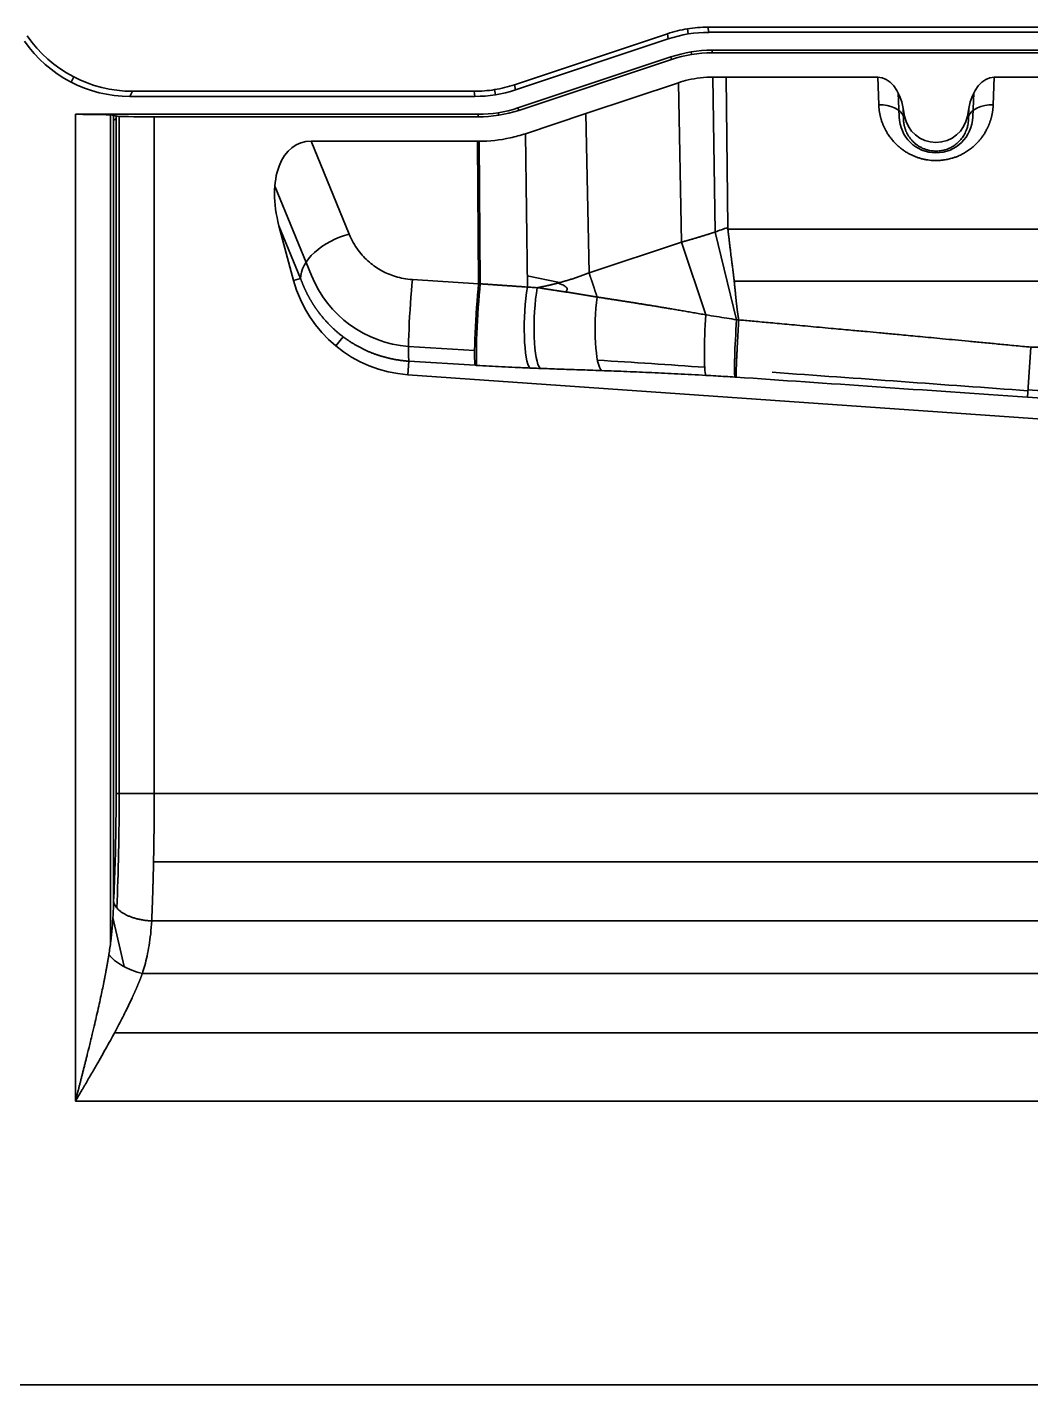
# Model space of a CAD drawing. Header units: millimetres. Extents: x 256 to 2096, y 1004 to 2403.
# Drawn here: x 436 to 514.7, y 1950.1 to 2056.5 of the extents above; entities that cross this region are included whole.
import ezdxf

# ---------------------------------------------------------------- set-up
doc = ezdxf.new("R2010")
doc.units = ezdxf.units.MM
doc.layers.add('1', color=7, linetype='Continuous', true_color=0xffffff)

msp = doc.modelspace()

# ---------------------------------------------------------------- linework, layer by layer
at = {"layer": '1', "color": 7, "linetype": 'Continuous', "lineweight": 35}
for p, q in [((486.187, 2055.992), (474.202, 2051.997)), ((486.253, 2055.586), (486.187, 2055.992)), ((487.819, 2055.971), (487.753, 2056.377)), ((714.018, 2056.507), (489.361, 2056.507)), ((489.361, 2056.507), (489.427, 2056.101)), ((489.427, 2056.101), (713.952, 2056.101)), ((474.268, 2051.591), (486.253, 2055.586)), ((474.465, 2050.179), (486.449, 2054.174)), ((474.529, 2049.987), (486.513, 2053.982)), ((486.513, 2053.982), (486.449, 2054.174)), ((488.047, 2054.567), (488.08, 2054.367)), ((489.687, 2054.699), (713.692, 2054.699)), ((489.687, 2054.497), (489.687, 2054.699)), ((489.687, 2054.497), (713.692, 2054.497)), ((439.66, 2052.601), (439.453, 2052.192)), ((474.202, 2051.997), (474.268, 2051.591)), ((487.054, 2052.153), (479.802, 2049.736)), ((487.299, 2039.659), (487.054, 2052.153)), ((489.753, 2052.591), (490.785, 2052.591)), ((489.925, 2040.449), (489.753, 2052.591)), ((502.671, 2052.591), (490.785, 2052.591)), ((490.917, 2040.81), (490.785, 2052.591)), ((502.671, 2052.591), (502.75, 2050.415)), ((511.718, 2050.415), (511.797, 2052.591)), ((533.715, 2052.591), (511.797, 2052.591)), ((444.053, 2051.076), (444.266, 2051.482)), ((444.053, 2051.076), (471.095, 2051.076)), ((471.029, 2051.482), (444.266, 2051.482)), ((471.095, 2051.076), (471.029, 2051.482)), ((472.702, 2051.206), (472.636, 2051.611)), ((504.28, 2051.335), (504.348, 2049.474)), ((510.12, 2049.474), (510.188, 2051.335)), ((439.788, 2049.674), (471.355, 2049.674)), ((439.788, 1972.331), (439.788, 2049.674)), ((442.537, 2049.627), (442.537, 1984.724)), ((442.975, 2049.543), (442.777, 2049.603)), ((442.777, 2049.214), (442.777, 2049.603)), ((442.975, 2049.543), (442.975, 2049.329)), ((443.214, 1996.449), (443.214, 2049.519)), ((471.355, 2049.472), (471.355, 2049.674)), ((472.962, 2049.602), (472.93, 2049.802)), ((474.529, 2049.987), (474.465, 2050.179)), ((475.069, 2048.158), (479.802, 2049.736)), ((480.045, 2037.242), (479.802, 2049.736)), ((504.668, 2050.129), (504.772, 2049.54)), ((504.668, 2050.129), (504.69, 2049.526)), ((504.772, 2049.54), (504.69, 2049.526)), ((509.696, 2049.54), (509.8, 2050.129)), ((509.696, 2049.54), (509.778, 2049.526)), ((509.778, 2049.526), (509.8, 2050.129)), ((442.777, 1987.98), (442.777, 2049.214)), ((442.975, 2049.329), (442.975, 1996.436)), ((445.963, 2049.472), (471.355, 2049.472)), ((445.963, 2049.472), (445.963, 1996.452)), ((471.287, 2047.566), (458.253, 2047.566)), ((458.253, 2047.566), (461.243, 2040.283)), ((471.287, 2047.566), (471.421, 2047.566)), ((471.38, 2036.399), (471.287, 2047.566)), ((471.515, 2036.39), (471.421, 2047.566)), ((475.213, 2036.133), (475.069, 2048.158)), ((455.412, 2044.036), (458.283, 2037.044)), ((455.739, 2040.938), (456.887, 2036.654)), ((455.739, 2040.938), (457.438, 2036.801)), ((491.606, 2033.576), (489.925, 2040.449)), ((490.927, 2040.661), (712.338, 2040.661)), ((480.045, 2037.242), (487.299, 2039.659)), ((489.199, 2033.959), (487.299, 2039.659)), ((457.438, 2036.801), (456.887, 2036.654)), ((477.725, 2036.482), (475.202, 2037.01)), ((466.198, 2036.717), (471.38, 2036.399)), ((491.418, 2036.591), (711.852, 2036.591)), ((460.186, 2031.526), (460.771, 2032.236)), ((465.89, 2031.484), (471.072, 2031.166)), ((514.395, 2027.497), (514.67, 2031.426)), ((465.923, 2030.325), (465.849, 2029.266)), ((465.923, 2030.325), (471.105, 2030.006)), ((615.197, 2018.823), (465.849, 2029.266)), ((514.395, 2027.497), (616.818, 2020.335)), ((514.435, 2028.078), (616.859, 2020.916)), ((445.963, 1996.452), (638.005, 1996.453)), ((445.908, 1991.094), (638.229, 1991.094)), ((442.722, 1986.721), (443.602, 1982.871)), ((445.764, 1986.453), (638.572, 1986.453)), ((638.992, 1982.331), (445.03, 1982.331)), ((442.851, 1977.69), (639.335, 1977.69)), ((639.676, 1972.331), (439.788, 1972.331)), ((412.964, 1950.094), (633.498, 1950.094))]:
    msp.add_line(p, q, dxfattribs=at)
for centre, radius, start, end in [((507.234, 2049.974), 2.5, 190, 350), ((466.546, 2039.242), 10, 195, 266)]:
    msp.add_arc(centre, radius, start, end, dxfattribs=at)
for centre, major_axis, ratio, start_param, end_param in [((489.365, 2046.443), (1.612, -9.934), 0.9985935, 3.1415927, 3.3022455), ((489.431, 2046.037), (1.612, -9.934), 0.9985935, 2.9809398, 3.3022455), ((489.365, 2046.443), (1.612, -9.934), 0.9985935, 2.9809398, 3.1415927), ((444.068, 2061.14), (4.68, 8.914), 0.9982528, 2.658887, 3.6243029), ((444.281, 2061.545), (4.68, 8.914), 0.9982528, 2.6582324, 3.624303), ((471.024, 2061.545), (-1.612, 9.934), 0.9985935, 3.1415927, 3.3022455), ((502.745, 2049.342), (0.118, -3.248), 0.6153903, 1.7929219, 3.1191677), ((511.723, 2049.342), (0.118, 3.248), 0.6153903, 0.022425, 1.3486707), ((471.024, 2061.545), (-1.612, 9.934), 0.9985935, 2.9809398, 3.1415927), ((471.09, 2061.14), (-1.612, 9.934), 0.9985935, 2.9809398, 3.3022455), ((439.788, 2049.596), (3, 0), 0.0261859, 0.0872665, 1.5707963), ((445.963, 2049.55), (3, 0), 0.0261859, 3.2288591, 4.712389), ((502.75, 2049.184), (1.999, 0.073), 0.6153903, 0.2221184, 1.5483714), ((511.718, 2049.184), (-1.999, 0.073), 0.6153903, 4.734814, 6.0610597), ((507.234, 2049.572), (0, 2.916), 0.9904663, 1.6046584, 4.6785268), ((459.909, 2041.069), (2.594, -6.317), 0.5857503, 2.9055863, 4.4964646), ((461.243, 2037.821), (3.7, 1.519), 0.5857502, 1.3347898, 2.9256682), ((466.546, 2040.485), (0, 9.025), 0.9904663, 1.9619867, 3.0680613), ((466.198, 2034.254), (0.245, 3.992), 0.0478564, 0.909063, 2.966858), ((471.38, 2033.936), (0.245, 3.992), 0.0478564, 0.909063, 2.9668575), ((471.524, 2033.927), (0.244, 3.993), 0.0501886, 0.9092113, 2.9668372), ((475.671, 2033.721), (0.156, 3.997), 0.1722247, 0.9295377, 2.9643844), ((476.481, 2033.69), (0.147, 3.997), 0.1836783, 0.9346571, 2.964007), ((481.286, 2033.519), (0.143, 3.997), 0.1894459, 1.101476, 2.9638068), ((489.471, 2033.143), (0.222, 3.994), 0.0808559, 1.3695022, 2.9664805), ((491.745, 2033.009), (0.248, 3.992), 0.0438326, 1.4309635, 2.9668901), ((480.849, 2027.775), (-39.756, 2.352), 0.0655437, 4.5070553, 4.7199087), ((428.637, 2031.426), (-217.835, 14.773), 0.0119308, 4.3083876, 4.4065609), ((441.464, 1996.453), (0, 20), 0.0874887, 4.2464578, 4.7122178), ((445.03, 1983.831), (2.856, -0.918), 0.4816856, 3.7300376, 4.8659982)]:
    msp.add_ellipse(centre, major_axis=major_axis, ratio=ratio, start_param=start_param, end_param=end_param, dxfattribs=at)
for points in [[(489.687, 2054.699), (488.589, 2054.699), (487.491, 2054.521), (486.449, 2054.174)], [(489.687, 2054.497), (488.611, 2054.497), (487.535, 2054.322), (486.513, 2053.982)], [(474.465, 2050.179), (473.464, 2049.846), (472.41, 2049.674), (471.355, 2049.674)], [(474.529, 2049.987), (473.507, 2049.646), (472.431, 2049.472), (471.355, 2049.472)], [(442.777, 2049.214), (442.81, 2049.233), (442.876, 2049.271), (442.942, 2049.31), (442.975, 2049.329)], [(461.243, 2040.283), (461.435, 2039.814), (461.916, 2038.986), (462.813, 2038.042), (463.774, 2037.386), (464.824, 2036.927), (465.713, 2036.747), (466.198, 2036.717)], [(489.925, 2040.449), (490.088, 2040.508), (490.416, 2040.628), (490.749, 2040.749), (490.917, 2040.81)], [(490.917, 2040.81), (490.917, 2040.785), (490.919, 2040.735), (490.924, 2040.686), (490.927, 2040.661)], [(471.38, 2036.399), (471.395, 2036.398), (471.425, 2036.396), (471.47, 2036.393), (471.5, 2036.391), (471.515, 2036.39)], [(475.213, 2036.133), (475.298, 2036.128), (475.468, 2036.117), (475.723, 2036.101), (475.893, 2036.091), (475.978, 2036.086)], [(489.199, 2033.959), (489.483, 2033.913), (490.039, 2033.823), (490.841, 2033.695), (491.355, 2033.615), (491.606, 2033.576)], [(514.67, 2031.426), (563.114, 2031.411), (611.558, 2031.396), (660.003, 2031.38)], [(471.105, 2030.006), (471.121, 2030.005), (471.153, 2030.003), (471.201, 2030), (471.233, 2029.999), (471.249, 2029.998)], [(471.249, 2029.998), (471.566, 2029.978), (472.211, 2029.941), (473.192, 2029.888), (474.239, 2029.838), (475.001, 2029.806), (475.396, 2029.791)], [(475.396, 2029.791), (475.486, 2029.787), (475.666, 2029.78), (475.936, 2029.77), (476.116, 2029.764), (476.206, 2029.76)], [(476.206, 2029.76), (476.692, 2029.742), (477.694, 2029.706), (479.263, 2029.651), (480.414, 2029.611), (481.011, 2029.589)], [(481.011, 2029.589), (481.688, 2029.565), (483.031, 2029.513), (484.955, 2029.43), (486.965, 2029.333), (488.435, 2029.256), (489.196, 2029.213)], [(489.196, 2029.213), (489.461, 2029.199), (489.983, 2029.169), (490.741, 2029.124), (491.23, 2029.094), (491.47, 2029.079)], [(491.47, 2029.079), (491.486, 2029.078), (491.52, 2029.076), (491.553, 2029.074), (491.57, 2029.073)], [(491.57, 2029.073), (495.101, 2028.832), (502.436, 2028.329), (510.318, 2027.782), (514.395, 2027.497)], [(442.975, 1996.436), (442.975, 1995.562), (442.962, 1993.723), (442.902, 1990.945), (442.826, 1988.969), (442.777, 1987.98)], [(445.764, 1986.453), (445.746, 1986.105), (445.691, 1985.439), (445.562, 1984.515), (445.403, 1983.69), (445.221, 1982.956), (445.094, 1982.529), (445.03, 1982.331)]]:
    msp.add_open_spline(points, degree=3, dxfattribs=at)
for points, knots in [([(487.054, 2052.153), (487.3, 2052.235), (488.18, 2052.485), (489.098, 2052.591), (489.753, 2052.591)], [0, 0, 0, 0, 0.2837162, 1, 1, 1, 1]), ([(502.75, 2050.415), (502.751, 2050.403), (502.752, 2050.38), (502.754, 2050.344), (502.755, 2050.309), (502.758, 2050.272), (502.76, 2050.235), (502.763, 2050.198), (502.767, 2050.16), (502.77, 2050.122), (502.774, 2050.084), (502.779, 2050.045), (502.783, 2050.005), (502.789, 2049.965), (502.794, 2049.925), (502.8, 2049.884), (502.807, 2049.843), (502.814, 2049.801), (502.821, 2049.759), (502.829, 2049.716), (502.838, 2049.673), (502.847, 2049.63), (502.856, 2049.586), (502.866, 2049.542), (502.877, 2049.497), (502.888, 2049.452), (502.9, 2049.407), (502.913, 2049.361), (502.926, 2049.315), (502.958, 2049.206), (503.013, 2049.039), (503.099, 2048.82), (503.192, 2048.612), (503.292, 2048.417), (503.392, 2048.241), (503.49, 2048.084), (503.586, 2047.943), (503.685, 2047.808), (503.788, 2047.679), (503.893, 2047.556), (504.001, 2047.438), (504.112, 2047.327), (504.223, 2047.221), (504.337, 2047.122), (504.451, 2047.028), (504.566, 2046.939), (504.68, 2046.857), (504.795, 2046.779), (504.943, 2046.686), (505.13, 2046.578), (505.361, 2046.463), (505.6, 2046.36), (505.847, 2046.27), (506.096, 2046.197), (506.347, 2046.138), (506.6, 2046.094), (506.825, 2046.069), (507.016, 2046.056), (507.172, 2046.051), (507.327, 2046.052), (507.481, 2046.057), (507.633, 2046.069), (507.784, 2046.085), (507.943, 2046.108), (508.112, 2046.139), (508.291, 2046.179), (508.493, 2046.233), (508.723, 2046.306), (509.007, 2046.416), (509.317, 2046.563), (509.638, 2046.75), (509.888, 2046.926), (510.079, 2047.077), (510.217, 2047.196), (510.353, 2047.323), (510.485, 2047.458), (510.631, 2047.619), (510.788, 2047.812), (510.951, 2048.039), (511.104, 2048.283), (511.207, 2048.474), (511.271, 2048.604), (511.301, 2048.667), (511.329, 2048.73), (511.357, 2048.794), (511.383, 2048.858), (511.409, 2048.922), (511.433, 2048.986), (511.457, 2049.05), (511.479, 2049.114), (511.5, 2049.179), (511.521, 2049.243), (511.54, 2049.308), (511.558, 2049.373), (511.575, 2049.438), (511.592, 2049.503), (511.607, 2049.568), (511.621, 2049.633), (511.635, 2049.698), (511.647, 2049.763), (511.658, 2049.828), (511.669, 2049.893), (511.678, 2049.959), (511.687, 2050.024), (511.694, 2050.089), (511.701, 2050.154), (511.706, 2050.219), (511.711, 2050.285), (511.715, 2050.35), (511.717, 2050.393), (511.718, 2050.415)], [0, 0, 0, 0, 0.0028216, 0.0056816, 0.0085801, 0.0115169, 0.0144922, 0.017506, 0.0205581, 0.0236487, 0.0267778, 0.0299453, 0.0331513, 0.0363957, 0.0396786, 0.0429999, 0.0463598, 0.0497581, 0.0531949, 0.0566702, 0.060184, 0.0637363, 0.0673271, 0.0709565, 0.0746244, 0.0783309, 0.0820759, 0.0858595, 0.0896818, 0.0935426, 0.1128534, 0.1314028, 0.1491894, 0.1662147, 0.1824826, 0.1956897, 0.2086007, 0.2212165, 0.2335322, 0.2455442, 0.2572513, 0.268654, 0.2797539, 0.2905539, 0.3010572, 0.3112627, 0.3211632, 0.3307536, 0.3400313, 0.3574795, 0.3748593, 0.3921994, 0.4094831, 0.4267522, 0.4428331, 0.4594404, 0.4761978, 0.4861776, 0.4961023, 0.5059665, 0.5157651, 0.5254937, 0.5351485, 0.5447287, 0.5564266, 0.568259, 0.5802287, 0.5971021, 0.6156058, 0.6405952, 0.6659967, 0.6918258, 0.7045142, 0.7175505, 0.7309389, 0.7446809, 0.7587744, 0.7789915, 0.8000816, 0.8220469, 0.8448849, 0.8503331, 0.8557736, 0.8612062, 0.8666312, 0.8720485, 0.8774582, 0.8828604, 0.8882553, 0.8936429, 0.8990234, 0.9043968, 0.9097633, 0.9151228, 0.9204755, 0.9258213, 0.9311605, 0.9364931, 0.9418192, 0.947139, 0.9524525, 0.9577598, 0.963061, 0.9683561, 0.9736452, 0.9789282, 0.9842052, 0.9894762, 0.9947411, 1, 1, 1, 1]), ([(504.69, 2049.526), (504.69, 2049.517), (504.689, 2049.5), (504.687, 2049.475), (504.686, 2049.449), (504.685, 2049.423), (504.685, 2049.398), (504.685, 2049.372), (504.685, 2049.346), (504.685, 2049.32), (504.685, 2049.294), (504.686, 2049.268), (504.687, 2049.242), (504.689, 2049.216), (504.69, 2049.19), (504.692, 2049.164), (504.694, 2049.137), (504.696, 2049.111), (504.699, 2049.085), (504.702, 2049.059), (504.705, 2049.032), (504.709, 2049.006), (504.712, 2048.979), (504.716, 2048.953), (504.721, 2048.927), (504.725, 2048.9), (504.73, 2048.874), (504.738, 2048.835), (504.749, 2048.784), (504.764, 2048.72), (504.781, 2048.656), (504.8, 2048.592), (504.821, 2048.528), (504.844, 2048.463), (504.869, 2048.399), (504.895, 2048.334), (504.924, 2048.27), (504.96, 2048.195), (505.005, 2048.11), (505.059, 2048.017), (505.116, 2047.927), (505.177, 2047.841), (505.24, 2047.758), (505.305, 2047.678), (505.373, 2047.602), (505.443, 2047.53), (505.514, 2047.462), (505.587, 2047.397), (505.661, 2047.336), (505.737, 2047.279), (505.857, 2047.195), (506.029, 2047.09), (506.263, 2046.979), (506.505, 2046.893), (506.751, 2046.832), (506.981, 2046.799), (507.19, 2046.788), (507.379, 2046.792), (507.569, 2046.81), (507.757, 2046.842), (507.944, 2046.889), (508.128, 2046.951), (508.288, 2047.018), (508.425, 2047.086), (508.542, 2047.153), (508.658, 2047.226), (508.771, 2047.308), (508.881, 2047.396), (508.987, 2047.492), (509.089, 2047.594), (509.196, 2047.715), (509.306, 2047.857), (509.416, 2048.025), (509.516, 2048.207), (509.593, 2048.378), (509.65, 2048.535), (509.695, 2048.68), (509.733, 2048.84), (509.755, 2048.968), (509.766, 2049.058), (509.771, 2049.106), (509.776, 2049.153), (509.779, 2049.2), (509.781, 2049.247), (509.783, 2049.294), (509.784, 2049.341), (509.784, 2049.387), (509.783, 2049.434), (509.781, 2049.48), (509.779, 2049.51), (509.778, 2049.526)], [0, 0, 0, 0, 0.0038383, 0.0076799, 0.0115248, 0.015373, 0.0192245, 0.0230793, 0.0269373, 0.0307987, 0.0346634, 0.0385314, 0.0424027, 0.0462773, 0.0501553, 0.0540366, 0.0579212, 0.0618092, 0.0657005, 0.0695952, 0.0734932, 0.0773946, 0.0812993, 0.0852074, 0.0891189, 0.0930338, 0.096952, 0.1008736, 0.1102653, 0.1196774, 0.1291105, 0.1385652, 0.1480423, 0.1575422, 0.1670658, 0.1766136, 0.1861862, 0.1957843, 0.2102726, 0.2243881, 0.238131, 0.2515018, 0.2645011, 0.27713, 0.2893895, 0.3012813, 0.3128074, 0.3239699, 0.3347718, 0.3452164, 0.3553075, 0.3826106, 0.4084738, 0.4330643, 0.4565789, 0.4792453, 0.4960094, 0.5128846, 0.5299886, 0.5474337, 0.5653254, 0.5837608, 0.6028281, 0.6162621, 0.6302526, 0.6448194, 0.6599796, 0.6757479, 0.6921367, 0.7091565, 0.7268164, 0.750668, 0.7763551, 0.8038707, 0.8332038, 0.8523152, 0.8737145, 0.8973749, 0.9232664, 0.9302768, 0.9372801, 0.9442765, 0.9512659, 0.9582485, 0.9652241, 0.9721929, 0.9791548, 0.98611, 0.9930584, 1, 1, 1, 1]), ([(471.421, 2047.566), (472.241, 2047.566), (473.482, 2047.699), (474.675, 2048.027), (475.069, 2048.158)], [0, 0, 0, 0, 0.6639659, 1, 1, 1, 1]), ([(487.299, 2039.659), (487.323, 2039.666), (487.373, 2039.68), (487.447, 2039.7), (487.521, 2039.721), (487.595, 2039.742), (487.669, 2039.762), (487.743, 2039.783), (487.818, 2039.805), (487.892, 2039.826), (487.967, 2039.847), (488.041, 2039.869), (488.116, 2039.891), (488.191, 2039.913), (488.266, 2039.935), (488.34, 2039.957), (488.415, 2039.979), (488.49, 2040.001), (488.565, 2040.024), (488.641, 2040.046), (488.716, 2040.069), (488.791, 2040.092), (488.866, 2040.115), (488.942, 2040.138), (489.017, 2040.161), (489.093, 2040.185), (489.168, 2040.208), (489.244, 2040.232), (489.319, 2040.256), (489.395, 2040.279), (489.471, 2040.303), (489.546, 2040.327), (489.622, 2040.351), (489.698, 2040.376), (489.774, 2040.4), (489.849, 2040.424), (489.9, 2040.441), (489.925, 2040.449)], [0, 0, 0, 0, 0.027948, 0.0559353, 0.0839619, 0.1120279, 0.1401331, 0.1682775, 0.1964611, 0.2246838, 0.2529457, 0.2812465, 0.3095863, 0.3379646, 0.3663809, 0.3948345, 0.4233251, 0.4518521, 0.4804149, 0.5090129, 0.5376457, 0.5663127, 0.5950133, 0.6237469, 0.6525129, 0.6813107, 0.7101397, 0.7389993, 0.7678888, 0.7968075, 0.8257549, 0.8547302, 0.8837326, 0.9127616, 0.9418163, 0.9708961, 1, 1, 1, 1]), ([(491.777, 2033.565), (491.775, 2033.577), (491.77, 2033.602), (491.763, 2033.641), (491.756, 2033.68), (491.749, 2033.721), (491.742, 2033.762), (491.735, 2033.805), (491.728, 2033.848), (491.721, 2033.893), (491.714, 2033.938), (491.707, 2033.985), (491.7, 2034.032), (491.693, 2034.081), (491.686, 2034.13), (491.679, 2034.181), (491.672, 2034.232), (491.665, 2034.285), (491.658, 2034.338), (491.651, 2034.393), (491.644, 2034.448), (491.637, 2034.505), (491.63, 2034.562), (491.623, 2034.621), (491.616, 2034.68), (491.609, 2034.741), (491.602, 2034.802), (491.595, 2034.865), (491.588, 2034.928), (491.581, 2034.993), (491.574, 2035.058), (491.567, 2035.124), (491.56, 2035.191), (491.554, 2035.26), (491.547, 2035.329), (491.54, 2035.399), (491.531, 2035.488), (491.521, 2035.594), (491.509, 2035.718), (491.497, 2035.84), (491.485, 2035.962), (491.473, 2036.082), (491.46, 2036.201), (491.448, 2036.318), (491.436, 2036.434), (491.423, 2036.549), (491.41, 2036.663), (491.398, 2036.776), (491.385, 2036.887), (491.372, 2036.997), (491.359, 2037.106), (491.347, 2037.213), (491.333, 2037.325), (491.313, 2037.481), (491.283, 2037.72), (491.238, 2038.073), (491.18, 2038.534), (491.132, 2038.928), (491.097, 2039.22), (491.078, 2039.377), (491.06, 2039.527), (491.043, 2039.67), (491.027, 2039.806), (491.012, 2039.935), (490.998, 2040.057), (490.984, 2040.173), (490.971, 2040.283), (490.959, 2040.386), (490.948, 2040.483), (490.937, 2040.574), (490.93, 2040.633), (490.927, 2040.661)], [0, 0, 0, 0, 0.0048977, 0.0099259, 0.0150847, 0.0203744, 0.0257953, 0.0313474, 0.037031, 0.0428463, 0.0487935, 0.0548728, 0.0610842, 0.0674281, 0.0739045, 0.0805137, 0.0872557, 0.0941308, 0.101139, 0.1082806, 0.1155556, 0.1229643, 0.1305067, 0.138183, 0.1459932, 0.1539376, 0.1620161, 0.170229, 0.1785763, 0.1870581, 0.1956745, 0.2044256, 0.2133114, 0.2223321, 0.2314877, 0.2407781, 0.2502036, 0.2668157, 0.2833098, 0.2996852, 0.3159412, 0.332077, 0.3480921, 0.3639858, 0.3797576, 0.3954069, 0.4109331, 0.4263357, 0.4416143, 0.4567684, 0.4717974, 0.4867011, 0.501479, 0.5186091, 0.5521946, 0.602223, 0.6686525, 0.7513853, 0.7759155, 0.7995405, 0.8222609, 0.8440775, 0.8649914, 0.8850041, 0.9041169, 0.9223317, 0.9396501, 0.9560742, 0.9716059, 0.9862471, 1, 1, 1, 1]), ([(457.438, 2036.801), (457.443, 2036.785), (457.455, 2036.753), (457.472, 2036.704), (457.49, 2036.656), (457.508, 2036.607), (457.526, 2036.559), (457.544, 2036.511), (457.563, 2036.463), (457.582, 2036.415), (457.601, 2036.367), (457.621, 2036.319), (457.641, 2036.271), (457.661, 2036.223), (457.681, 2036.175), (457.702, 2036.128), (457.722, 2036.08), (457.744, 2036.033), (457.765, 2035.985), (457.787, 2035.938), (457.809, 2035.89), (457.831, 2035.843), (457.853, 2035.796), (457.876, 2035.749), (457.899, 2035.702), (457.922, 2035.655), (457.946, 2035.608), (457.97, 2035.562), (457.994, 2035.515), (458.018, 2035.469), (458.043, 2035.422), (458.068, 2035.376), (458.093, 2035.33), (458.119, 2035.283), (458.144, 2035.237), (458.17, 2035.191), (458.197, 2035.146), (458.223, 2035.1), (458.25, 2035.054), (458.277, 2035.009), (458.305, 2034.963), (458.332, 2034.918), (458.36, 2034.873), (458.388, 2034.827), (458.417, 2034.782), (458.446, 2034.738), (458.475, 2034.693), (458.504, 2034.648), (458.533, 2034.604), (458.563, 2034.559), (458.593, 2034.515), (458.624, 2034.471), (458.654, 2034.427), (458.685, 2034.383), (458.716, 2034.339), (458.748, 2034.295), (458.78, 2034.252), (458.812, 2034.208), (458.844, 2034.165), (458.917, 2034.068), (459.033, 2033.919), (459.195, 2033.722), (459.361, 2033.531), (459.53, 2033.346), (459.704, 2033.166), (459.88, 2032.993), (460.06, 2032.824), (460.242, 2032.662), (460.427, 2032.506), (460.614, 2032.355), (460.774, 2032.233), (460.903, 2032.138), (461.002, 2032.067), (461.102, 2031.998), (461.202, 2031.93), (461.302, 2031.864), (461.403, 2031.799), (461.504, 2031.736), (461.605, 2031.674), (461.707, 2031.614), (461.809, 2031.555), (461.912, 2031.498), (462.014, 2031.443), (462.117, 2031.388), (462.22, 2031.336), (462.323, 2031.284), (462.427, 2031.234), (462.53, 2031.186), (462.634, 2031.139), (462.737, 2031.094), (462.841, 2031.05), (462.944, 2031.007), (463.048, 2030.966), (463.151, 2030.926), (463.254, 2030.888), (463.358, 2030.851), (463.461, 2030.815), (463.564, 2030.781), (463.667, 2030.748), (463.769, 2030.716), (463.872, 2030.686), (463.974, 2030.657), (464.076, 2030.629), (464.177, 2030.603), (464.278, 2030.578), (464.379, 2030.554), (464.48, 2030.531), (464.58, 2030.509), (464.679, 2030.489), (464.778, 2030.47), (464.877, 2030.452), (464.975, 2030.435), (465.072, 2030.419), (465.169, 2030.404), (465.265, 2030.391), (465.361, 2030.378), (465.456, 2030.367), (465.551, 2030.356), (465.645, 2030.347), (465.738, 2030.339), (465.831, 2030.331), (465.892, 2030.327), (465.923, 2030.325)], [0, 0, 0, 0, 0.0047645, 0.009531, 0.0142995, 0.0190699, 0.0238423, 0.0286166, 0.0333928, 0.038171, 0.042951, 0.0477329, 0.0525167, 0.0573023, 0.0620899, 0.0668792, 0.0716704, 0.0764635, 0.0812584, 0.0860551, 0.0908536, 0.095654, 0.1004562, 0.1052602, 0.110066, 0.1148737, 0.1196832, 0.1244945, 0.1293076, 0.1341226, 0.1389394, 0.143758, 0.1485785, 0.1534009, 0.1582251, 0.1630512, 0.1678791, 0.172709, 0.1775408, 0.1823744, 0.18721, 0.1920475, 0.196887, 0.2017284, 0.2065719, 0.2114173, 0.2162647, 0.2211141, 0.2259657, 0.2308192, 0.2356748, 0.2405325, 0.2453923, 0.250254, 0.2551178, 0.2599837, 0.2648515, 0.2697214, 0.2745933, 0.2794673, 0.3026, 0.3255187, 0.3482239, 0.3707171, 0.3929999, 0.4150747, 0.436944, 0.4586077, 0.4800618, 0.5013028, 0.5223283, 0.5330753, 0.5437692, 0.5544102, 0.5649982, 0.5755333, 0.5860158, 0.5964458, 0.6068235, 0.6171493, 0.6274229, 0.6376437, 0.6478112, 0.657925, 0.6679846, 0.6779896, 0.6879398, 0.6978349, 0.7076747, 0.7174592, 0.7271882, 0.7368618, 0.7464799, 0.7560425, 0.7655499, 0.7750022, 0.7843994, 0.793742, 0.8030297, 0.812262, 0.8214378, 0.8305563, 0.8396167, 0.8486182, 0.8575601, 0.8664419, 0.8752627, 0.8840222, 0.8927198, 0.901355, 0.9099274, 0.9184366, 0.9268823, 0.9352642, 0.9435821, 0.9518357, 0.9600248, 0.9681493, 0.9762092, 0.9842043, 0.9921345, 1, 1, 1, 1]), ([(475.978, 2036.086), (476.002, 2036.091), (476.049, 2036.1), (476.12, 2036.113), (476.192, 2036.127), (476.263, 2036.141), (476.334, 2036.155), (476.405, 2036.17), (476.477, 2036.184), (476.548, 2036.199), (476.619, 2036.215), (476.69, 2036.23), (476.761, 2036.246), (476.833, 2036.262), (476.904, 2036.278), (476.975, 2036.294), (477.046, 2036.311), (477.117, 2036.328), (477.188, 2036.345), (477.26, 2036.362), (477.331, 2036.38), (477.402, 2036.398), (477.473, 2036.416), (477.544, 2036.434), (477.615, 2036.453), (477.686, 2036.472), (477.757, 2036.491), (477.828, 2036.51), (477.899, 2036.53), (477.97, 2036.55), (478.066, 2036.577), (478.187, 2036.612), (478.333, 2036.655), (478.479, 2036.699), (478.623, 2036.744), (478.768, 2036.789), (478.912, 2036.836), (479.055, 2036.884), (479.198, 2036.932), (479.341, 2036.981), (479.483, 2037.032), (479.624, 2037.083), (479.765, 2037.135), (479.905, 2037.188), (479.999, 2037.224), (480.045, 2037.242)], [0, 0, 0, 0, 0.0171183, 0.0342456, 0.051382, 0.0685277, 0.0856827, 0.1028474, 0.1200218, 0.1372061, 0.1544005, 0.171605, 0.18882, 0.2060454, 0.2232816, 0.2405286, 0.2577866, 0.2750557, 0.2923362, 0.3096282, 0.3269316, 0.3442465, 0.3615729, 0.3789106, 0.3962598, 0.4136203, 0.4309923, 0.4483756, 0.4657702, 0.4831761, 0.5005934, 0.5365231, 0.5724137, 0.6082651, 0.644077, 0.6798493, 0.7155818, 0.7512745, 0.7869273, 0.8225399, 0.8581125, 0.8936448, 0.9291368, 0.9645886, 1, 1, 1, 1]), ([(471.515, 2036.39), (471.542, 2036.388), (471.597, 2036.384), (471.679, 2036.378), (471.761, 2036.373), (471.844, 2036.367), (471.926, 2036.361), (472.008, 2036.356), (472.091, 2036.35), (472.173, 2036.344), (472.256, 2036.338), (472.339, 2036.333), (472.422, 2036.327), (472.504, 2036.321), (472.587, 2036.316), (472.67, 2036.31), (472.753, 2036.304), (472.836, 2036.298), (472.92, 2036.293), (473.003, 2036.287), (473.086, 2036.281), (473.169, 2036.275), (473.278, 2036.268), (473.413, 2036.258), (473.574, 2036.247), (473.736, 2036.236), (473.898, 2036.225), (474.061, 2036.213), (474.224, 2036.202), (474.388, 2036.191), (474.552, 2036.179), (474.716, 2036.168), (474.881, 2036.156), (475.047, 2036.145), (475.157, 2036.137), (475.213, 2036.133)], [0, 0, 0, 0, 0.0220125, 0.0440526, 0.0661201, 0.0882147, 0.1103361, 0.1324841, 0.1546585, 0.1768588, 0.1990849, 0.2213365, 0.2436133, 0.265915, 0.2882414, 0.3105922, 0.3329671, 0.3553658, 0.3777882, 0.4002339, 0.4227027, 0.4451943, 0.4677085, 0.5110822, 0.55464, 0.5983799, 0.6422997, 0.6863973, 0.7306715, 0.7751216, 0.8197473, 0.8645482, 0.9095241, 0.9546747, 1, 1, 1, 1]), ([(475.978, 2036.086), (476.033, 2036.079), (476.144, 2036.063), (476.311, 2036.039), (476.478, 2036.015), (476.645, 2035.991), (476.814, 2035.966), (476.982, 2035.941), (477.152, 2035.916), (477.321, 2035.891), (477.492, 2035.865), (477.663, 2035.839), (477.835, 2035.813), (478.007, 2035.786), (478.224, 2035.752), (478.487, 2035.711), (478.795, 2035.662), (479.104, 2035.613), (479.415, 2035.562), (479.728, 2035.511), (480.042, 2035.458), (480.358, 2035.405), (480.57, 2035.369), (480.675, 2035.351)], [0, 0, 0, 0, 0.0352412, 0.0706037, 0.10609, 0.1417023, 0.1774431, 0.2133148, 0.2493194, 0.2854594, 0.3217369, 0.3581541, 0.3947131, 0.4314159, 0.4682646, 0.533576, 0.5992077, 0.6651661, 0.7314556, 0.79808, 0.8650432, 0.9323488, 1, 1, 1, 1]), ([(477.599, 2036.449), (477.617, 2036.443), (477.635, 2036.437), (477.801, 2036.379), (477.948, 2036.322), (478.144, 2036.211), (478.207, 2036.169), (478.281, 2036.092), (478.303, 2036.064), (478.33, 2036.001), (478.335, 2035.965), (478.313, 2035.863), (478.259, 2035.804), (478.196, 2035.757)], [0, 0, 0, 0, 0.0461724, 0.0461724, 0.4336927, 0.4336927, 0.6274529, 0.6274529, 0.7243329, 0.7243329, 0.821213, 0.821213, 1, 1, 1, 1]), ([(480.675, 2035.351), (480.715, 2035.345), (480.794, 2035.333), (480.914, 2035.315), (481.034, 2035.297), (481.156, 2035.279), (481.278, 2035.26), (481.402, 2035.241), (481.526, 2035.222), (481.651, 2035.203), (481.777, 2035.183), (481.904, 2035.164), (482.033, 2035.144), (482.162, 2035.124), (482.292, 2035.104), (482.423, 2035.083), (482.555, 2035.063), (482.687, 2035.042), (482.821, 2035.021), (482.956, 2035), (483.092, 2034.978), (483.229, 2034.957), (483.366, 2034.935), (483.505, 2034.913), (483.644, 2034.89), (483.785, 2034.868), (483.926, 2034.845), (484.069, 2034.822), (484.212, 2034.799), (484.357, 2034.776), (484.502, 2034.752), (484.648, 2034.729), (484.797, 2034.704), (484.95, 2034.679), (485.108, 2034.654), (485.27, 2034.627), (485.437, 2034.599), (485.608, 2034.571), (485.784, 2034.542), (485.964, 2034.512), (486.148, 2034.482), (486.337, 2034.45), (486.531, 2034.418), (486.729, 2034.384), (486.931, 2034.35), (487.138, 2034.315), (487.349, 2034.279), (487.565, 2034.242), (487.785, 2034.204), (488.01, 2034.166), (488.239, 2034.126), (488.473, 2034.086), (488.711, 2034.044), (488.953, 2034.002), (489.117, 2033.973), (489.199, 2033.959)], [0, 0, 0, 0, 0.0140854, 0.0282767, 0.0425739, 0.0569771, 0.0714862, 0.0861012, 0.1008222, 0.115649, 0.1305819, 0.1456207, 0.1607654, 0.1760161, 0.1913728, 0.2068354, 0.222404, 0.2380786, 0.2538591, 0.2697457, 0.2857382, 0.3018367, 0.3180412, 0.3343517, 0.3507682, 0.3672907, 0.3839192, 0.4006537, 0.4174942, 0.4344407, 0.4514932, 0.4686518, 0.4859164, 0.5039014, 0.522399, 0.5414092, 0.560932, 0.5809674, 0.6015155, 0.6225761, 0.6441493, 0.6662352, 0.6888337, 0.7119447, 0.7355685, 0.7597048, 0.7843537, 0.8095153, 0.8351895, 0.8613764, 0.8880758, 0.9152879, 0.9430127, 0.97125, 1, 1, 1, 1]), ([(491.777, 2033.565), (491.77, 2033.45), (491.764, 2033.333), (491.75, 2033.094), (491.743, 2032.972), (491.729, 2032.726), (491.722, 2032.601), (491.708, 2032.351), (491.701, 2032.225), (491.687, 2031.973), (491.681, 2031.847), (491.667, 2031.598), (491.661, 2031.475), (491.648, 2031.232), (491.642, 2031.113), (491.63, 2030.882), (491.625, 2030.769), (491.614, 2030.551), (491.609, 2030.446), (491.6, 2030.246), (491.596, 2030.151), (491.589, 2029.971), (491.585, 2029.887), (491.579, 2029.729), (491.577, 2029.656), (491.573, 2029.522), (491.571, 2029.462), (491.569, 2029.352), (491.568, 2029.303), (491.567, 2029.218), (491.567, 2029.181), (491.568, 2029.118), (491.569, 2029.093), (491.57, 2029.073)], [0, 0, 0, 0, 0.0625, 0.0625, 0.125, 0.125, 0.1875, 0.1875, 0.25, 0.25, 0.3125, 0.3125, 0.375, 0.375, 0.4375, 0.4375, 0.5, 0.5, 0.5625, 0.5625, 0.625, 0.625, 0.6875, 0.6875, 0.75, 0.75, 0.8125, 0.8125, 0.875, 0.875, 0.9375, 0.9375, 1, 1, 1, 1]), ([(491.606, 2033.576), (491.608, 2033.575), (491.612, 2033.575), (491.618, 2033.574), (491.628, 2033.572), (491.637, 2033.57), (491.649, 2033.567), (491.661, 2033.565), (491.675, 2033.563), (491.687, 2033.562), (491.698, 2033.563), (491.709, 2033.563), (491.72, 2033.564), (491.73, 2033.565), (491.741, 2033.566), (491.75, 2033.567), (491.76, 2033.567), (491.768, 2033.566), (491.774, 2033.565), (491.777, 2033.565)], [0, 0, 0, 0, 0.0326189, 0.0710548, 0.1153167, 0.2009594, 0.2350864, 0.3273628, 0.4088555, 0.479861, 0.5366337, 0.6040502, 0.6677685, 0.7314022, 0.7902829, 0.8464447, 0.9000159, 0.9511443, 1, 1, 1, 1]), ([(491.777, 2033.565), (491.945, 2033.549), (492.297, 2033.516), (492.85, 2033.465), (493.452, 2033.41), (494.104, 2033.35), (494.805, 2033.285), (495.556, 2033.216), (496.357, 2033.143), (497.516, 2033.037), (498.924, 2032.908), (500.47, 2032.766), (501.734, 2032.65), (502.65, 2032.565), (503.334, 2032.501), (503.904, 2032.448), (504.542, 2032.388), (505.249, 2032.321), (506.024, 2032.248), (506.868, 2032.168), (507.78, 2032.082), (508.761, 2031.989), (509.81, 2031.889), (510.928, 2031.783), (512.114, 2031.67), (513.369, 2031.55), (514.228, 2031.468), (514.67, 2031.426)], [0, 0, 0, 0, 0.0219866, 0.0461362, 0.072449, 0.100925, 0.131564, 0.1643662, 0.1993315, 0.2364599, 0.3162855, 0.3838008, 0.4390058, 0.4819004, 0.5037944, 0.5286816, 0.5565622, 0.5874361, 0.6213033, 0.6581638, 0.6980176, 0.7408647, 0.7867051, 0.8355389, 0.8873659, 0.9421863, 1, 1, 1, 1]), ([(442.975, 1996.436), (442.975, 1996.436), (442.977, 1996.436), (442.98, 1996.436), (442.983, 1996.436), (442.987, 1996.436), (442.991, 1996.437), (442.996, 1996.437), (443.001, 1996.437), (443.006, 1996.437), (443.012, 1996.438), (443.019, 1996.438), (443.026, 1996.439), (443.034, 1996.439), (443.043, 1996.44), (443.053, 1996.44), (443.063, 1996.441), (443.085, 1996.443), (443.12, 1996.445), (443.169, 1996.447), (443.212, 1996.449), (443.246, 1996.45), (443.277, 1996.451), (443.31, 1996.452), (443.351, 1996.453), (443.396, 1996.453), (443.447, 1996.453), (443.502, 1996.453), (443.579, 1996.453), (443.678, 1996.453), (443.802, 1996.452), (443.909, 1996.451), (444, 1996.451), (444.079, 1996.451), (444.183, 1996.451), (444.313, 1996.451), (444.472, 1996.451), (444.661, 1996.451), (444.818, 1996.451), (444.928, 1996.451), (444.98, 1996.451), (445.033, 1996.451), (445.087, 1996.451), (445.14, 1996.451), (445.194, 1996.452), (445.248, 1996.452), (445.302, 1996.452), (445.356, 1996.452), (445.411, 1996.452), (445.466, 1996.452), (445.521, 1996.452), (445.576, 1996.452), (445.631, 1996.452), (445.686, 1996.452), (445.741, 1996.452), (445.797, 1996.452), (445.852, 1996.452), (445.908, 1996.452), (445.945, 1996.452), (445.963, 1996.452)], [0, 0, 0, 0, 0.0061903, 0.012597, 0.0192201, 0.0260595, 0.0331153, 0.0403876, 0.0478762, 0.0555813, 0.0635029, 0.0716409, 0.0799953, 0.0885663, 0.0973537, 0.1063577, 0.1155781, 0.125015, 0.1635061, 0.1952534, 0.2202559, 0.2385132, 0.2500248, 0.2681978, 0.2874349, 0.3077362, 0.3291018, 0.3515317, 0.3750261, 0.4166888, 0.4583516, 0.5000145, 0.5171522, 0.5404818, 0.570003, 0.6057151, 0.6476175, 0.6957091, 0.7499892, 0.762532, 0.7750704, 0.7876043, 0.8001338, 0.8126588, 0.8251794, 0.8376955, 0.8502072, 0.8627144, 0.8752172, 0.8877155, 0.9002093, 0.9126988, 0.9251837, 0.9376642, 0.9501403, 0.9626119, 0.975079, 0.9875417, 1, 1, 1, 1]), ([(445.963, 1996.452), (445.963, 1996.429), (445.963, 1996.382), (445.963, 1996.312), (445.963, 1996.242), (445.963, 1996.172), (445.963, 1996.102), (445.963, 1996.032), (445.963, 1995.962), (445.962, 1995.891), (445.962, 1995.821), (445.962, 1995.751), (445.962, 1995.681), (445.962, 1995.611), (445.962, 1995.541), (445.961, 1995.47), (445.961, 1995.4), (445.961, 1995.33), (445.96, 1995.26), (445.96, 1995.189), (445.96, 1995.119), (445.959, 1995.049), (445.959, 1994.979), (445.959, 1994.908), (445.958, 1994.838), (445.958, 1994.768), (445.957, 1994.697), (445.957, 1994.627), (445.956, 1994.557), (445.956, 1994.487), (445.955, 1994.416), (445.955, 1994.346), (445.954, 1994.276), (445.954, 1994.205), (445.953, 1994.135), (445.952, 1994.065), (445.952, 1993.995), (445.951, 1993.924), (445.95, 1993.854), (445.95, 1993.784), (445.949, 1993.714), (445.948, 1993.643), (445.947, 1993.573), (445.947, 1993.503), (445.946, 1993.433), (445.945, 1993.363), (445.944, 1993.292), (445.943, 1993.222), (445.942, 1993.152), (445.942, 1993.082), (445.941, 1993.012), (445.94, 1992.942), (445.939, 1992.872), (445.938, 1992.802), (445.937, 1992.732), (445.936, 1992.662), (445.935, 1992.592), (445.934, 1992.522), (445.933, 1992.452), (445.932, 1992.382), (445.931, 1992.312), (445.929, 1992.242), (445.928, 1992.173), (445.927, 1992.103), (445.926, 1992.033), (445.925, 1991.963), (445.924, 1991.894), (445.922, 1991.824), (445.921, 1991.755), (445.92, 1991.685), (445.919, 1991.615), (445.917, 1991.546), (445.916, 1991.477), (445.915, 1991.407), (445.913, 1991.338), (445.912, 1991.268), (445.91, 1991.199), (445.909, 1991.13), (445.908, 1991.061), (445.906, 1990.992), (445.905, 1990.923), (445.903, 1990.854), (445.902, 1990.785), (445.9, 1990.716), (445.899, 1990.647), (445.897, 1990.578), (445.896, 1990.509), (445.894, 1990.44), (445.892, 1990.372), (445.891, 1990.303), (445.889, 1990.235), (445.887, 1990.166), (445.886, 1990.098), (445.884, 1990.029), (445.882, 1989.961), (445.88, 1989.893), (445.879, 1989.824), (445.877, 1989.756), (445.875, 1989.688), (445.873, 1989.62), (445.871, 1989.552), (445.87, 1989.484), (445.868, 1989.417), (445.866, 1989.349), (445.864, 1989.281), (445.862, 1989.214), (445.86, 1989.146), (445.858, 1989.079), (445.856, 1989.011), (445.854, 1988.944), (445.852, 1988.877), (445.85, 1988.81), (445.848, 1988.743), (445.846, 1988.676), (445.844, 1988.609), (445.842, 1988.542), (445.839, 1988.475), (445.837, 1988.408), (445.835, 1988.342), (445.833, 1988.275), (445.831, 1988.209), (445.828, 1988.143), (445.826, 1988.076), (445.824, 1988.01), (445.822, 1987.944), (445.819, 1987.878), (445.817, 1987.812), (445.815, 1987.747), (445.812, 1987.681), (445.81, 1987.615), (445.807, 1987.55), (445.805, 1987.485), (445.803, 1987.419), (445.8, 1987.354), (445.798, 1987.289), (445.795, 1987.224), (445.793, 1987.159), (445.79, 1987.094), (445.788, 1987.03), (445.785, 1986.965), (445.782, 1986.901), (445.78, 1986.836), (445.777, 1986.772), (445.774, 1986.708), (445.772, 1986.644), (445.769, 1986.58), (445.766, 1986.516), (445.765, 1986.474), (445.764, 1986.453)], [0, 0, 0, 0, 0.0066811, 0.0133644, 0.0200501, 0.026738, 0.0334283, 0.0401208, 0.0468157, 0.0535129, 0.0602123, 0.0669141, 0.0736182, 0.0803245, 0.0870332, 0.0937442, 0.1004575, 0.1071731, 0.113891, 0.1206112, 0.1273337, 0.1340585, 0.1407856, 0.147515, 0.1542468, 0.1609808, 0.1677172, 0.1744558, 0.1811968, 0.1879401, 0.1946857, 0.2014336, 0.2081839, 0.2149364, 0.2216912, 0.2284484, 0.2352079, 0.2419697, 0.2487338, 0.2555002, 0.262269, 0.26904, 0.2758134, 0.2825891, 0.2893671, 0.2961474, 0.3029301, 0.309715, 0.3165023, 0.3232919, 0.3300839, 0.3368781, 0.3436747, 0.3504736, 0.3572748, 0.3640783, 0.3708842, 0.3776924, 0.3845029, 0.3913157, 0.3981308, 0.4049483, 0.4117681, 0.4185903, 0.4254147, 0.4322415, 0.4390706, 0.4459021, 0.4527359, 0.459572, 0.4664104, 0.4732512, 0.4800943, 0.4869397, 0.4937874, 0.5006375, 0.5074899, 0.5143447, 0.5212018, 0.5280612, 0.534923, 0.541787, 0.5486535, 0.5555222, 0.5623933, 0.5692667, 0.5761425, 0.5830206, 0.5899011, 0.5967838, 0.6036689, 0.6105564, 0.6174462, 0.6243383, 0.6312328, 0.6381296, 0.6450288, 0.6519303, 0.6588341, 0.6657403, 0.6726488, 0.6795597, 0.6864729, 0.6933885, 0.7003064, 0.7072266, 0.7141492, 0.7210741, 0.7280014, 0.7349311, 0.741863, 0.7487974, 0.755734, 0.762673, 0.7696144, 0.7765581, 0.7835042, 0.7904526, 0.7974034, 0.8043565, 0.811312, 0.8182698, 0.82523, 0.8321925, 0.8391574, 0.8461246, 0.8530942, 0.8600661, 0.8670404, 0.8740171, 0.8809961, 0.8879775, 0.8949612, 0.9019472, 0.9089357, 0.9159265, 0.9229196, 0.9299151, 0.936913, 0.9439132, 0.9509158, 0.9579207, 0.9649281, 0.9719377, 0.9789497, 0.9859641, 0.9929809, 1, 1, 1, 1]), ([(442.777, 1987.98), (442.768, 1987.631), (442.754, 1987.282), (442.715, 1986.585), (442.691, 1986.238), (442.631, 1985.545), (442.595, 1985.199), (442.512, 1984.512), (442.464, 1984.17), (442.409, 1983.831)], [0, 0, 0, 0, 0.25, 0.25, 0.5, 0.5, 0.75, 0.75, 1, 1, 1, 1]), ([(445.764, 1986.453), (445.679, 1986.456), (445.592, 1986.462), (445.418, 1986.478), (445.33, 1986.488), (445.152, 1986.511), (445.063, 1986.525), (444.885, 1986.558), (444.796, 1986.576), (444.619, 1986.617), (444.532, 1986.64), (444.359, 1986.69), (444.275, 1986.717), (444.11, 1986.776), (444.029, 1986.807), (443.874, 1986.873), (443.799, 1986.908), (443.655, 1986.982), (443.586, 1987.02), (443.457, 1987.099), (443.396, 1987.14), (443.282, 1987.224), (443.229, 1987.267), (443.132, 1987.355), (443.088, 1987.399), (443.008, 1987.489), (442.973, 1987.534), (442.911, 1987.624), (442.884, 1987.67), (442.839, 1987.76), (442.821, 1987.805), (442.793, 1987.894), (442.783, 1987.937), (442.777, 1987.98)], [0, 0, 0, 0, 0.0625, 0.0625, 0.125, 0.125, 0.1875, 0.1875, 0.25, 0.25, 0.3125, 0.3125, 0.375, 0.375, 0.4375, 0.4375, 0.5, 0.5, 0.5625, 0.5625, 0.625, 0.625, 0.6875, 0.6875, 0.75, 0.75, 0.8125, 0.8125, 0.875, 0.875, 0.9375, 0.9375, 1, 1, 1, 1]), ([(442.409, 1983.831), (442.405, 1983.805), (442.397, 1983.753), (442.384, 1983.675), (442.371, 1983.596), (442.358, 1983.517), (442.344, 1983.437), (442.33, 1983.356), (442.317, 1983.276), (442.302, 1983.194), (442.288, 1983.112), (442.273, 1983.029), (442.259, 1982.946), (442.244, 1982.863), (442.228, 1982.778), (442.213, 1982.694), (442.197, 1982.609), (442.181, 1982.523), (442.165, 1982.436), (442.148, 1982.35), (442.132, 1982.262), (442.115, 1982.174), (442.098, 1982.086), (442.08, 1981.997), (442.063, 1981.907), (442.045, 1981.817), (442.027, 1981.727), (441.977, 1981.476), (441.889, 1981.049), (441.757, 1980.428), (441.61, 1979.758), (441.456, 1979.076), (441.286, 1978.347), (441.124, 1977.664), (440.974, 1977.044), (440.861, 1976.584), (440.777, 1976.245), (440.705, 1975.955), (440.636, 1975.676), (440.559, 1975.369), (440.484, 1975.071), (440.411, 1974.781), (440.34, 1974.499), (440.271, 1974.226), (440.204, 1973.96), (440.138, 1973.703), (440.075, 1973.454), (440.014, 1973.214), (439.954, 1972.981), (439.897, 1972.757), (439.842, 1972.541), (439.806, 1972.4), (439.788, 1972.331)], [0, 0, 0, 0, 0.0068577, 0.0137599, 0.0207068, 0.0276982, 0.0347343, 0.0418149, 0.0489401, 0.0561099, 0.0633242, 0.070583, 0.0778863, 0.085234, 0.092626, 0.1000624, 0.1075431, 0.115068, 0.1226374, 0.130251, 0.1379091, 0.1456114, 0.1533581, 0.161149, 0.1689843, 0.1768639, 0.1847877, 0.1927557, 0.2425901, 0.296717, 0.3551464, 0.417885, 0.474414, 0.5452423, 0.5956617, 0.6355583, 0.664911, 0.6837086, 0.7109333, 0.7374499, 0.7632563, 0.7883509, 0.8127319, 0.8363983, 0.8593491, 0.8815847, 0.9031055, 0.9239118, 0.9440041, 0.9633827, 0.9820479, 1, 1, 1, 1]), ([(445.03, 1982.331), (445.024, 1982.314), (445.012, 1982.28), (444.992, 1982.229), (444.973, 1982.178), (444.954, 1982.127), (444.934, 1982.075), (444.914, 1982.023), (444.893, 1981.971), (444.873, 1981.918), (444.852, 1981.866), (444.831, 1981.813), (444.81, 1981.76), (444.788, 1981.707), (444.767, 1981.653), (444.745, 1981.6), (444.723, 1981.546), (444.7, 1981.492), (444.678, 1981.438), (444.655, 1981.383), (444.632, 1981.328), (444.608, 1981.273), (444.585, 1981.218), (444.561, 1981.163), (444.537, 1981.107), (444.513, 1981.051), (444.488, 1980.995), (444.463, 1980.939), (444.438, 1980.882), (444.413, 1980.825), (444.387, 1980.768), (444.362, 1980.711), (444.336, 1980.654), (444.31, 1980.596), (444.283, 1980.538), (444.257, 1980.48), (444.158, 1980.266), (443.979, 1979.888), (443.709, 1979.337), (443.419, 1978.764), (443.11, 1978.172), (442.78, 1977.556), (442.426, 1976.91), (442.044, 1976.223), (441.711, 1975.636), (441.435, 1975.155), (441.223, 1974.786), (440.997, 1974.396), (440.826, 1974.104), (440.716, 1973.914), (440.668, 1973.832), (440.617, 1973.745), (440.564, 1973.654), (440.507, 1973.557), (440.448, 1973.456), (440.386, 1973.35), (440.321, 1973.239), (440.253, 1973.124), (440.183, 1973.003), (440.109, 1972.878), (440.033, 1972.748), (439.954, 1972.613), (439.872, 1972.474), (439.816, 1972.379), (439.788, 1972.331)], [0, 0, 0, 0, 0.0052481, 0.0105147, 0.0157999, 0.0211037, 0.0264262, 0.0317673, 0.0371272, 0.0425058, 0.0479033, 0.0533196, 0.0587548, 0.064209, 0.0696821, 0.0751743, 0.0806855, 0.0862157, 0.0917652, 0.0973337, 0.1029215, 0.1085285, 0.1141548, 0.1198004, 0.1254654, 0.1311497, 0.1368534, 0.1425766, 0.1483193, 0.1540815, 0.1598633, 0.1656646, 0.1714855, 0.1773261, 0.1831864, 0.1890664, 0.1949661, 0.2482949, 0.3036577, 0.3610715, 0.4205515, 0.4810898, 0.5454227, 0.6135594, 0.6855075, 0.7200014, 0.7565407, 0.7951258, 0.835757, 0.8433862, 0.8514898, 0.8600677, 0.8691199, 0.8786464, 0.8886473, 0.8991225, 0.910072, 0.9214959, 0.9333941, 0.9457666, 0.9586134, 0.9719346, 0.9857301, 1, 1, 1, 1])]:
    msp.add_open_spline(points, degree=3, knots=knots, dxfattribs=at)
msp.add_rational_spline([(480.675, 2035.351), (480.455, 2036.014), (480.244, 2036.645), (480.045, 2037.242)], [1.00158861792, 0.999470479047, 0.999470460694, 1.00158856286], degree=3, dxfattribs=at)

doc.saveas('drawing.dxf')
